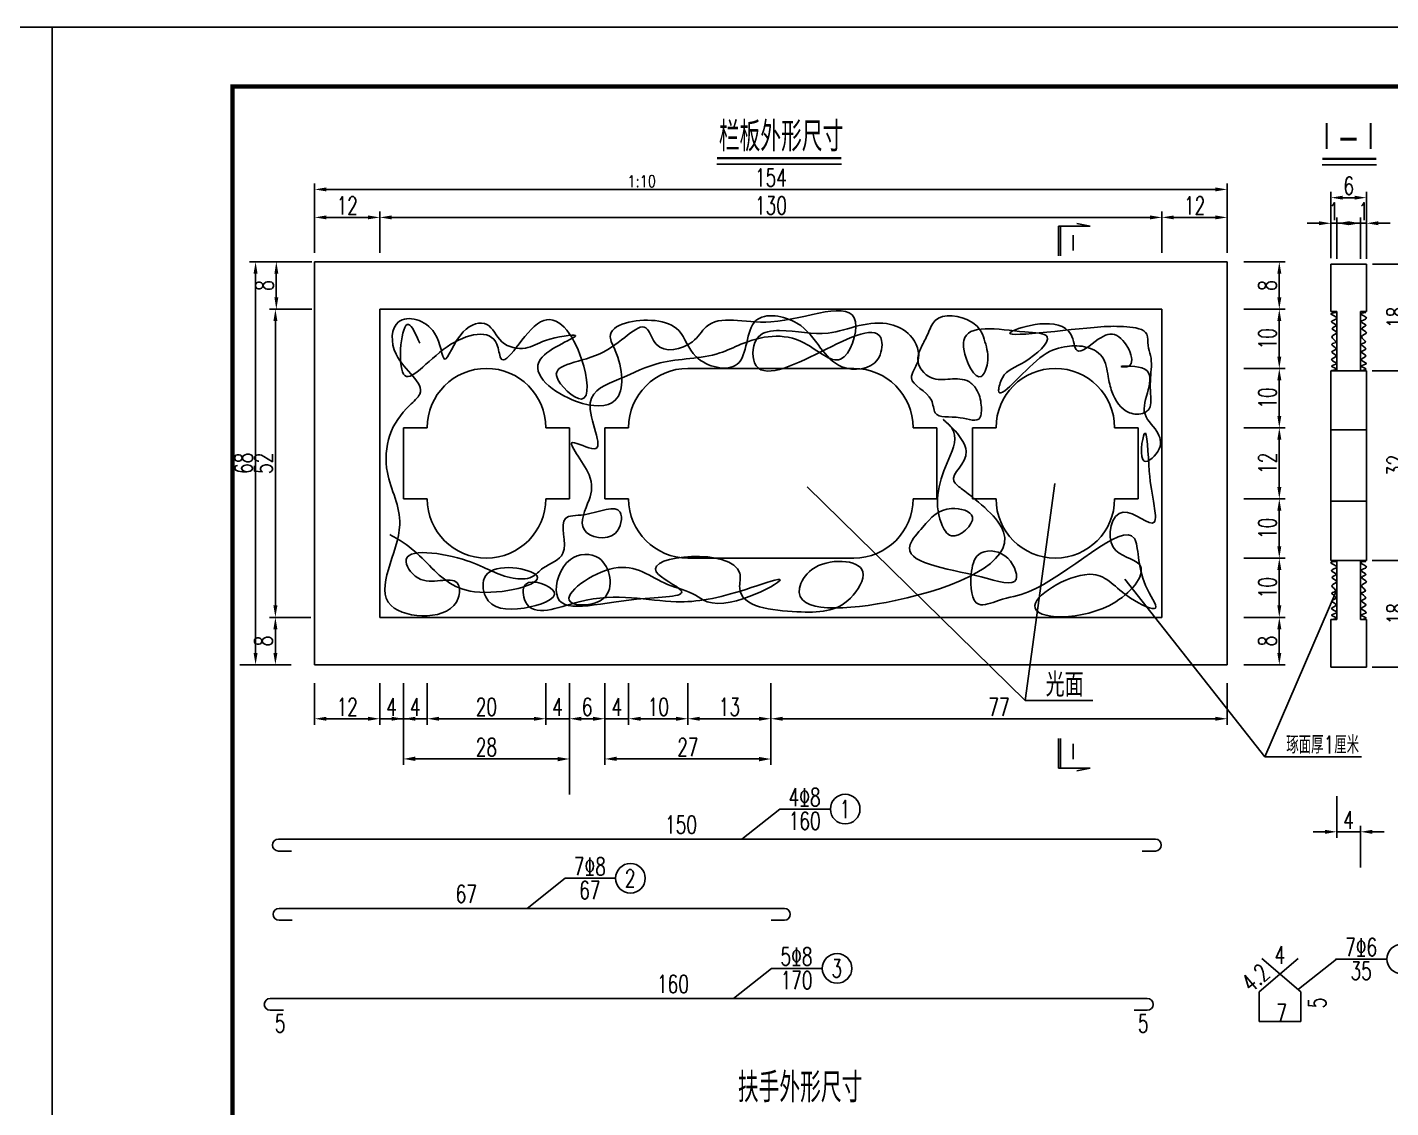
# Model space of a CAD drawing. Header units: millimetres. Extents: x -51 to 12129, y -1309 to -715.
# Drawn here: x 9185.1 to 9415.2, y -897 to -714.7 of the extents above; entities that cross this region are included whole.
import ezdxf
from ezdxf.enums import TextEntityAlignment as Align

# ---------------------------------------------------------------- set-up
doc = ezdxf.new("R2010")
doc.units = ezdxf.units.MM
doc.header["$LTSCALE"] = 0.25
for name, color, linetype in [('10', 1, 'Continuous'), ('DIMENSION', 2, 'Continuous'), ('图框', 7, 'Continuous'), ('尺寸标注', 2, 'Continuous'), ('文字', 7, 'Continuous'), ('标注', 4, 'Continuous'), ('钢筋', 6, 'Continuous')]:
    doc.layers.add(name, color=color, linetype=linetype)
doc.layers.add('TEXT', color=7, linetype='Continuous', lineweight=18)
doc.styles.get("Standard").update_dxf_attribs({"font": 'simplex1.shx', "width": 0.7, "bigfont": 'hztxt.shx'})
doc.styles.add('TEXT', font='simplex1.shx', dxfattribs={"width": 0.7, "bigfont": 'hztxt.shx'})
doc.dimstyles.new('比例：1：10', dxfattribs={"dimscale": 0, "dimtxt": 3, "dimasz": 2, "dimexe": 1, "dimexo": 1, "dimgap": 0.5, "dimtad": 1, "dimdec": 1, "dimzin": 9, "dimdsep": 46, "dimtxsty": 'Standard', "dimcen": 0.5, "dimclrd": 256, "dimclre": 256, "dimclrt": 256, "dimadec": 1, "dimazin": 2, "dimtfac": 1, "dimtdec": 1, "dimtix": 1, "dimtmove": 2, "dimatfit": 3, "dimfxl": 0, "dimtolj": 1, "dimtzin": 0, "dimlwd": -1, "dimlwe": -1, "dimarcsym": 0})

# ---------------------------------------------------------------- blocks, each defined once
blk = doc.blocks.new('DIM')
blk.add_lwpolyline([(-1, -0.1, 0.2, 0, 0), (0, 0, 0, 0, 0)], format="xyseb")
blk = doc.blocks.new('*D696')
at = {"layer": 'Defpoints', "color": 0}
for p in [(9244.61, -746.74), (9233.61, -754.23), (9244.61, -762.23)]:
    blk.add_point(p, dxfattribs=at)
at = {"layer": '标注'}
for p, q in [((9233.61, -752.74), (9233.61, -745.74)), ((9235.61, -746.74), (9242.61, -746.74)), ((9244.61, -752.74), (9244.61, -745.74))]:
    blk.add_line(p, q, dxfattribs=at)
for points in [[(9235.61, -746.41), (9235.61, -747.07), (9233.61, -746.74)], [(9242.61, -746.41), (9242.61, -747.07), (9244.61, -746.74)]]:
    blk.add_solid(points, dxfattribs=at)
at = {"layer": '标注', "insert": (9239.11, -744.74), "char_height": 3, "attachment_point": 5}
blk.add_mtext('\\A1;12', dxfattribs=at)
blk = doc.blocks.new('*D697')
at = {"layer": 'Defpoints', "color": 0}
for p in [(9376.61, -746.74), (9244.61, -762.23), (9376.61, -762.23)]:
    blk.add_point(p, dxfattribs=at)
at = {"layer": '标注'}
for p, q in [((9244.61, -752.74), (9244.61, -745.74)), ((9246.61, -746.74), (9374.61, -746.74)), ((9376.61, -752.74), (9376.61, -745.74))]:
    blk.add_line(p, q, dxfattribs=at)
for points in [[(9246.61, -746.41), (9246.61, -747.07), (9244.61, -746.74)], [(9374.61, -746.41), (9374.61, -747.07), (9376.61, -746.74)]]:
    blk.add_solid(points, dxfattribs=at)
at = {"layer": '标注', "insert": (9310.61, -744.74), "char_height": 3, "attachment_point": 5}
blk.add_mtext('\\A1;130', dxfattribs=at)
blk = doc.blocks.new('*D698')
at = {"layer": 'Defpoints', "color": 0}
for p in [(9387.61, -746.74), (9376.61, -762.23), (9387.61, -864.92)]:
    blk.add_point(p, dxfattribs=at)
at = {"layer": '标注'}
for p, q in [((9376.61, -752.74), (9376.61, -745.74)), ((9378.61, -746.74), (9385.61, -746.74)), ((9387.61, -752.74), (9387.61, -745.74))]:
    blk.add_line(p, q, dxfattribs=at)
for points in [[(9378.61, -746.41), (9378.61, -747.07), (9376.61, -746.74)], [(9385.61, -746.41), (9385.61, -747.07), (9387.61, -746.74)]]:
    blk.add_solid(points, dxfattribs=at)
at = {"layer": '标注', "insert": (9382.11, -744.74), "char_height": 3, "attachment_point": 5}
blk.add_mtext('\\A1;12', dxfattribs=at)
blk = doc.blocks.new('*D699')
at = {"layer": 'Defpoints', "color": 0}
for p in [(9387.61, -742.02), (9233.61, -754.23), (9387.61, -856.92)]:
    blk.add_point(p, dxfattribs=at)
at = {"layer": '标注'}
for p, q in [((9233.61, -748.02), (9233.61, -741.02)), ((9235.61, -742.02), (9385.61, -742.02)), ((9387.61, -748.02), (9387.61, -741.02))]:
    blk.add_line(p, q, dxfattribs=at)
for points in [[(9235.61, -741.68), (9235.61, -742.35), (9233.61, -742.02)], [(9385.61, -741.68), (9385.61, -742.35), (9387.61, -742.02)]]:
    blk.add_solid(points, dxfattribs=at)
at = {"layer": '标注', "insert": (9310.61, -740.02), "char_height": 3, "attachment_point": 5}
blk.add_mtext('\\A1;154', dxfattribs=at)
blk = doc.blocks.new('*D700')
at = {"layer": 'Defpoints', "color": 0}
for p in [(9227.15, -754.23), (9251.06, -754.23), (9251.06, -762.23)]:
    blk.add_point(p, dxfattribs=at)
at = {"layer": '标注'}
for p, q in [((9233.15, -754.23), (9226.15, -754.23)), ((9227.15, -760.23), (9227.15, -756.23)), ((9233.15, -762.23), (9226.15, -762.23))]:
    blk.add_line(p, q, dxfattribs=at)
for points in [[(9226.82, -756.23), (9227.49, -756.23), (9227.15, -754.23)], [(9226.82, -760.23), (9227.49, -760.23), (9227.15, -762.23)]]:
    blk.add_solid(points, dxfattribs=at)
at = {"layer": '标注', "insert": (9225.15, -758.23), "char_height": 3, "attachment_point": 5, "rotation": 90}
blk.add_mtext('\\A1;8', dxfattribs=at)
blk = doc.blocks.new('*D701')
at = {"layer": 'Defpoints', "color": 0}
for p in [(9248.86, -762.23), (9226.99, -814.23), (9248.86, -814.23)]:
    blk.add_point(p, dxfattribs=at)
at = {"layer": '标注'}
for p, q in [((9232.99, -762.23), (9225.99, -762.23)), ((9226.99, -764.23), (9226.99, -812.23)), ((9232.99, -814.23), (9225.99, -814.23))]:
    blk.add_line(p, q, dxfattribs=at)
for points in [[(9226.66, -764.23), (9227.33, -764.23), (9226.99, -762.23)], [(9226.66, -812.23), (9227.33, -812.23), (9226.99, -814.23)]]:
    blk.add_solid(points, dxfattribs=at)
at = {"layer": '标注', "insert": (9224.99, -788.23), "char_height": 3, "attachment_point": 5, "rotation": 90}
blk.add_mtext('\\A1;52', dxfattribs=at)
blk = doc.blocks.new('*D702')
at = {"layer": 'Defpoints', "color": 0}
for p in [(9248.86, -814.23), (8584.69, -822.23), (9226.99, -822.23)]:
    blk.add_point(p, dxfattribs=at)
at = {"layer": '标注'}
for p, q in [((9232.99, -814.23), (9225.99, -814.23)), ((9226.99, -816.23), (9226.99, -820.23)), ((9220.99, -822.23), (9227.99, -822.23))]:
    blk.add_line(p, q, dxfattribs=at)
for points in [[(9226.66, -816.23), (9227.33, -816.23), (9226.99, -814.23)], [(9226.66, -820.23), (9227.33, -820.23), (9226.99, -822.23)]]:
    blk.add_solid(points, dxfattribs=at)
at = {"layer": '标注', "insert": (9224.99, -818.23), "char_height": 3, "attachment_point": 5, "rotation": 90}
blk.add_mtext('\\A1;8', dxfattribs=at)
blk = doc.blocks.new('*D703')
at = {"layer": 'Defpoints', "color": 0}
for p in [(9223.65, -754.23), (9238.8, -754.23), (9238.8, -822.23)]:
    blk.add_point(p, dxfattribs=at)
at = {"layer": '标注'}
for p, q in [((9229.65, -754.23), (9222.65, -754.23)), ((9223.65, -820.23), (9223.65, -756.23)), ((9229.65, -822.23), (9222.65, -822.23))]:
    blk.add_line(p, q, dxfattribs=at)
for points in [[(9223.31, -756.23), (9223.98, -756.23), (9223.65, -754.23)], [(9223.31, -820.23), (9223.98, -820.23), (9223.65, -822.23)]]:
    blk.add_solid(points, dxfattribs=at)
at = {"layer": '标注', "insert": (9221.65, -788.23), "char_height": 3, "attachment_point": 5, "rotation": 90}
blk.add_mtext('\\A1;68', dxfattribs=at)
blk = doc.blocks.new('*D704')
at = {"layer": 'Defpoints', "color": 0}
for p in [(9244.61, -814.23), (9233.61, -822.23), (9244.61, -831.34)]:
    blk.add_point(p, dxfattribs=at)
at = {"layer": '标注'}
for p, q in [((9233.61, -825.34), (9233.61, -832.34)), ((9244.61, -825.34), (9244.61, -832.34)), ((9235.61, -831.34), (9242.61, -831.34))]:
    blk.add_line(p, q, dxfattribs=at)
for points in [[(9235.61, -831.01), (9235.61, -831.68), (9233.61, -831.34)], [(9242.61, -831.01), (9242.61, -831.68), (9244.61, -831.34)]]:
    blk.add_solid(points, dxfattribs=at)
at = {"layer": '标注', "insert": (9239.11, -829.34), "char_height": 3, "attachment_point": 5}
blk.add_mtext('\\A1;12', dxfattribs=at)
blk = doc.blocks.new('*D705')
at = {"layer": 'Defpoints', "color": 0}
for p in [(9248.61, -794.23), (9244.61, -814.23), (9248.61, -831.34)]:
    blk.add_point(p, dxfattribs=at)
at = {"layer": '标注'}
for p, q in [((9244.61, -825.34), (9244.61, -832.34)), ((9248.61, -825.34), (9248.61, -832.34)), ((9242.61, -831.34), (9240.61, -831.34)), ((9244.61, -831.34), (9248.61, -831.34)), ((9250.61, -831.34), (9252.61, -831.34))]:
    blk.add_line(p, q, dxfattribs=at)
for points in [[(9242.61, -831.01), (9242.61, -831.68), (9244.61, -831.34)], [(9250.61, -831.01), (9250.61, -831.68), (9248.61, -831.34)]]:
    blk.add_solid(points, dxfattribs=at)
at = {"layer": '标注', "insert": (9246.61, -829.34), "char_height": 3, "attachment_point": 5}
blk.add_mtext('\\A1;4', dxfattribs=at)
blk = doc.blocks.new('*D706')
at = {"layer": 'Defpoints', "color": 0}
for p in [(9248.61, -794.23), (9252.61, -794.23), (9252.61, -831.34)]:
    blk.add_point(p, dxfattribs=at)
at = {"layer": '标注'}
for p, q in [((9248.61, -825.34), (9248.61, -832.34)), ((9252.61, -825.34), (9252.61, -832.34)), ((9246.61, -831.34), (9244.61, -831.34)), ((9248.61, -831.34), (9252.61, -831.34)), ((9254.61, -831.34), (9256.61, -831.34))]:
    blk.add_line(p, q, dxfattribs=at)
for points in [[(9246.61, -831.01), (9246.61, -831.68), (9248.61, -831.34)], [(9254.61, -831.01), (9254.61, -831.68), (9252.61, -831.34)]]:
    blk.add_solid(points, dxfattribs=at)
at = {"layer": '标注', "insert": (9250.61, -829.34), "char_height": 3, "attachment_point": 5}
blk.add_mtext('\\A1;4', dxfattribs=at)
blk = doc.blocks.new('*D707')
at = {"layer": 'Defpoints', "color": 0}
for p in [(9252.61, -794.23), (9272.61, -794.23), (9272.61, -831.34)]:
    blk.add_point(p, dxfattribs=at)
at = {"layer": '标注'}
for p, q in [((9252.61, -825.34), (9252.61, -832.34)), ((9272.61, -825.34), (9272.61, -832.34)), ((9254.61, -831.34), (9270.61, -831.34))]:
    blk.add_line(p, q, dxfattribs=at)
for points in [[(9254.61, -831.01), (9254.61, -831.68), (9252.61, -831.34)], [(9270.61, -831.01), (9270.61, -831.68), (9272.61, -831.34)]]:
    blk.add_solid(points, dxfattribs=at)
at = {"layer": '标注', "insert": (9262.61, -829.34), "char_height": 3, "attachment_point": 5}
blk.add_mtext('\\A1;20', dxfattribs=at)
blk = doc.blocks.new('*D708')
at = {"layer": 'Defpoints', "color": 0}
for p in [(9272.61, -794.23), (9276.61, -794.23), (9276.61, -831.34)]:
    blk.add_point(p, dxfattribs=at)
at = {"layer": '标注'}
for p, q in [((9272.61, -825.34), (9272.61, -832.34)), ((9276.61, -825.34), (9276.61, -832.34)), ((9270.61, -831.34), (9268.61, -831.34)), ((9272.61, -831.34), (9276.61, -831.34)), ((9278.61, -831.34), (9280.61, -831.34))]:
    blk.add_line(p, q, dxfattribs=at)
for points in [[(9270.61, -831.01), (9270.61, -831.68), (9272.61, -831.34)], [(9278.61, -831.01), (9278.61, -831.68), (9276.61, -831.34)]]:
    blk.add_solid(points, dxfattribs=at)
at = {"layer": '标注', "insert": (9274.61, -829.34), "char_height": 3, "attachment_point": 5}
blk.add_mtext('\\A1;4', dxfattribs=at)
blk = doc.blocks.new('*D709')
at = {"layer": 'Defpoints', "color": 0}
for p in [(9276.61, -794.23), (9282.61, -794.23), (9282.61, -831.34)]:
    blk.add_point(p, dxfattribs=at)
at = {"layer": '标注'}
for p, q in [((9276.61, -825.34), (9276.61, -832.34)), ((9282.61, -825.34), (9282.61, -832.34)), ((9278.61, -831.34), (9280.61, -831.34))]:
    blk.add_line(p, q, dxfattribs=at)
for points in [[(9278.61, -831.01), (9278.61, -831.68), (9276.61, -831.34)], [(9280.61, -831.01), (9280.61, -831.68), (9282.61, -831.34)]]:
    blk.add_solid(points, dxfattribs=at)
at = {"layer": '标注', "insert": (9279.61, -829.34), "char_height": 3, "attachment_point": 5}
blk.add_mtext('\\A1;6', dxfattribs=at)
blk = doc.blocks.new('*D710')
at = {"layer": 'Defpoints', "color": 0}
for p in [(9282.61, -794.23), (9286.61, -794.23), (9286.61, -831.34)]:
    blk.add_point(p, dxfattribs=at)
at = {"layer": '标注'}
for p, q in [((9282.61, -825.34), (9282.61, -832.34)), ((9286.61, -825.34), (9286.61, -832.34)), ((9280.61, -831.34), (9278.61, -831.34)), ((9282.61, -831.34), (9286.61, -831.34)), ((9288.61, -831.34), (9290.61, -831.34))]:
    blk.add_line(p, q, dxfattribs=at)
for points in [[(9280.61, -831.01), (9280.61, -831.68), (9282.61, -831.34)], [(9288.61, -831.01), (9288.61, -831.68), (9286.61, -831.34)]]:
    blk.add_solid(points, dxfattribs=at)
at = {"layer": '标注', "insert": (9284.61, -829.34), "char_height": 3, "attachment_point": 5}
blk.add_mtext('\\A1;4', dxfattribs=at)
blk = doc.blocks.new('*D711')
at = {"layer": 'Defpoints', "color": 0}
for p in [(9286.61, -794.23), (9296.61, -794.23), (9296.61, -831.34)]:
    blk.add_point(p, dxfattribs=at)
at = {"layer": '标注'}
for p, q in [((9286.61, -825.34), (9286.61, -832.34)), ((9296.61, -825.34), (9296.61, -832.34)), ((9288.61, -831.34), (9294.61, -831.34))]:
    blk.add_line(p, q, dxfattribs=at)
for points in [[(9288.61, -831.01), (9288.61, -831.68), (9286.61, -831.34)], [(9294.61, -831.01), (9294.61, -831.68), (9296.61, -831.34)]]:
    blk.add_solid(points, dxfattribs=at)
at = {"layer": '标注', "insert": (9291.61, -829.34), "char_height": 3, "attachment_point": 5}
blk.add_mtext('\\A1;10', dxfattribs=at)
blk = doc.blocks.new('*D712')
at = {"layer": 'Defpoints', "color": 0}
for p in [(9296.61, -794.23), (9310.61, -804.23), (9310.61, -831.34)]:
    blk.add_point(p, dxfattribs=at)
at = {"layer": '标注'}
for p, q in [((9296.61, -825.34), (9296.61, -832.34)), ((9310.61, -825.34), (9310.61, -832.34)), ((9298.61, -831.34), (9308.61, -831.34))]:
    blk.add_line(p, q, dxfattribs=at)
for points in [[(9298.61, -831.01), (9298.61, -831.68), (9296.61, -831.34)], [(9308.61, -831.01), (9308.61, -831.68), (9310.61, -831.34)]]:
    blk.add_solid(points, dxfattribs=at)
at = {"layer": '标注', "insert": (9303.61, -829.34), "char_height": 3, "attachment_point": 5}
blk.add_mtext('\\A1;13', dxfattribs=at)
blk = doc.blocks.new('*D713')
at = {"layer": 'Defpoints', "color": 0}
for p in [(9248.61, -794.23), (9276.61, -838.13), (9276.61, -896.92)]:
    blk.add_point(p, dxfattribs=at)
at = {"layer": '标注'}
for p, q in [((9248.61, -832.13), (9248.61, -839.13)), ((9276.61, -844.13), (9276.61, -837.13)), ((9250.61, -838.13), (9274.61, -838.13))]:
    blk.add_line(p, q, dxfattribs=at)
for points in [[(9250.61, -837.79), (9250.61, -838.46), (9248.61, -838.13)], [(9274.61, -837.79), (9274.61, -838.46), (9276.61, -838.13)]]:
    blk.add_solid(points, dxfattribs=at)
at = {"layer": '标注', "insert": (9262.61, -836.13), "char_height": 3, "attachment_point": 5}
blk.add_mtext('\\A1;28', dxfattribs=at)
blk = doc.blocks.new('*D714')
at = {"layer": 'Defpoints', "color": 0}
for p in [(9282.61, -794.23), (9310.61, -804.23), (9310.61, -838.13)]:
    blk.add_point(p, dxfattribs=at)
at = {"layer": '标注'}
for p, q in [((9282.61, -832.13), (9282.61, -839.13)), ((9310.61, -832.13), (9310.61, -839.13)), ((9284.61, -838.13), (9308.61, -838.13))]:
    blk.add_line(p, q, dxfattribs=at)
for points in [[(9284.61, -837.79), (9284.61, -838.46), (9282.61, -838.13)], [(9308.61, -837.79), (9308.61, -838.46), (9310.61, -838.13)]]:
    blk.add_solid(points, dxfattribs=at)
at = {"layer": '标注', "insert": (9296.61, -836.13), "char_height": 3, "attachment_point": 5}
blk.add_mtext('\\A1;27', dxfattribs=at)
blk = doc.blocks.new('*D715')
at = {"layer": 'Defpoints', "color": 0}
for p in [(9310.61, -822.23), (9387.61, -822.23), (9387.61, -831.34)]:
    blk.add_point(p, dxfattribs=at)
at = {"layer": '标注'}
for p, q in [((9310.61, -825.34), (9310.61, -832.34)), ((9387.61, -825.34), (9387.61, -832.34)), ((9312.61, -831.34), (9385.61, -831.34))]:
    blk.add_line(p, q, dxfattribs=at)
for points in [[(9312.61, -831.01), (9312.61, -831.68), (9310.61, -831.34)], [(9385.61, -831.01), (9385.61, -831.68), (9387.61, -831.34)]]:
    blk.add_solid(points, dxfattribs=at)
at = {"layer": '标注', "insert": (9349.11, -829.34), "char_height": 3, "attachment_point": 5}
blk.add_mtext('\\A1;77', dxfattribs=at)
blk = doc.blocks.new('*D716')
at = {"layer": 'Defpoints', "color": 0}
for p in [(9371.16, -754.23), (9371.16, -762.23), (9396.41, -762.23)]:
    blk.add_point(p, dxfattribs=at)
at = {"layer": '标注'}
for p, q in [((9390.41, -754.23), (9397.41, -754.23)), ((9396.41, -756.23), (9396.41, -760.23)), ((9390.41, -762.23), (9397.41, -762.23))]:
    blk.add_line(p, q, dxfattribs=at)
for points in [[(9396.08, -756.23), (9396.75, -756.23), (9396.41, -754.23)], [(9396.08, -760.23), (9396.75, -760.23), (9396.41, -762.23)]]:
    blk.add_solid(points, dxfattribs=at)
at = {"layer": '标注', "insert": (9394.41, -758.23), "char_height": 3, "attachment_point": 5, "rotation": 90}
blk.add_mtext('\\A1;8', dxfattribs=at)
blk = doc.blocks.new('*D717')
at = {"layer": 'Defpoints', "color": 0}
for p in [(9371.16, -762.23), (9358.61, -772.23), (9396.41, -772.23)]:
    blk.add_point(p, dxfattribs=at)
at = {"layer": '标注'}
for p, q in [((9390.41, -762.23), (9397.41, -762.23)), ((9396.41, -764.23), (9396.41, -770.23)), ((9390.41, -772.23), (9397.41, -772.23))]:
    blk.add_line(p, q, dxfattribs=at)
for points in [[(9396.08, -764.23), (9396.75, -764.23), (9396.41, -762.23)], [(9396.08, -770.23), (9396.75, -770.23), (9396.41, -772.23)]]:
    blk.add_solid(points, dxfattribs=at)
at = {"layer": '标注', "insert": (9394.41, -767.23), "char_height": 3, "attachment_point": 5, "rotation": 90}
blk.add_mtext('\\A1;10', dxfattribs=at)
blk = doc.blocks.new('*D718')
at = {"layer": 'Defpoints', "color": 0}
for p in [(9358.61, -772.23), (9358.61, -782.23), (9396.41, -782.23)]:
    blk.add_point(p, dxfattribs=at)
at = {"layer": '标注'}
for p, q in [((9390.41, -772.23), (9397.41, -772.23)), ((9396.41, -774.23), (9396.41, -780.23)), ((9390.41, -782.23), (9397.41, -782.23))]:
    blk.add_line(p, q, dxfattribs=at)
for points in [[(9396.08, -774.23), (9396.75, -774.23), (9396.41, -772.23)], [(9396.08, -780.23), (9396.75, -780.23), (9396.41, -782.23)]]:
    blk.add_solid(points, dxfattribs=at)
at = {"layer": '标注', "insert": (9394.41, -777.23), "char_height": 3, "attachment_point": 5, "rotation": 90}
blk.add_mtext('\\A1;10', dxfattribs=at)
blk = doc.blocks.new('*D719')
at = {"layer": 'Defpoints', "color": 0}
for p in [(9358.61, -782.23), (9358.61, -794.23), (9396.41, -794.23)]:
    blk.add_point(p, dxfattribs=at)
at = {"layer": '标注'}
for p, q in [((9390.41, -782.23), (9397.41, -782.23)), ((9396.41, -784.23), (9396.41, -792.23)), ((9390.41, -794.23), (9397.41, -794.23))]:
    blk.add_line(p, q, dxfattribs=at)
for points in [[(9396.08, -784.23), (9396.75, -784.23), (9396.41, -782.23)], [(9396.08, -792.23), (9396.75, -792.23), (9396.41, -794.23)]]:
    blk.add_solid(points, dxfattribs=at)
at = {"layer": '标注', "insert": (9394.41, -788.23), "char_height": 3, "attachment_point": 5, "rotation": 90}
blk.add_mtext('\\A1;12', dxfattribs=at)
blk = doc.blocks.new('*D720')
at = {"layer": 'Defpoints', "color": 0}
for p in [(9358.61, -794.23), (9358.61, -804.23), (9396.41, -804.23)]:
    blk.add_point(p, dxfattribs=at)
at = {"layer": '标注'}
for p, q in [((9390.41, -794.23), (9397.41, -794.23)), ((9396.41, -796.23), (9396.41, -802.23)), ((9390.41, -804.23), (9397.41, -804.23))]:
    blk.add_line(p, q, dxfattribs=at)
for points in [[(9396.08, -796.23), (9396.75, -796.23), (9396.41, -794.23)], [(9396.08, -802.23), (9396.75, -802.23), (9396.41, -804.23)]]:
    blk.add_solid(points, dxfattribs=at)
at = {"layer": '标注', "insert": (9394.41, -799.23), "char_height": 3, "attachment_point": 5, "rotation": 90}
blk.add_mtext('\\A1;10', dxfattribs=at)
blk = doc.blocks.new('*D721')
at = {"layer": 'Defpoints', "color": 0}
for p in [(9358.61, -804.23), (9369.98, -814.23), (9396.41, -814.23)]:
    blk.add_point(p, dxfattribs=at)
at = {"layer": '标注'}
for p, q in [((9390.41, -804.23), (9397.41, -804.23)), ((9396.41, -806.23), (9396.41, -812.23)), ((9390.41, -814.23), (9397.41, -814.23))]:
    blk.add_line(p, q, dxfattribs=at)
for points in [[(9396.08, -806.23), (9396.75, -806.23), (9396.41, -804.23)], [(9396.08, -812.23), (9396.75, -812.23), (9396.41, -814.23)]]:
    blk.add_solid(points, dxfattribs=at)
at = {"layer": '标注', "insert": (9394.41, -809.23), "char_height": 3, "attachment_point": 5, "rotation": 90}
blk.add_mtext('\\A1;10', dxfattribs=at)
blk = doc.blocks.new('*D722')
at = {"layer": 'Defpoints', "color": 0}
for p in [(9369.98, -814.23), (9369.17, -822.23), (9396.41, -822.23)]:
    blk.add_point(p, dxfattribs=at)
at = {"layer": '标注'}
for p, q in [((9390.41, -814.23), (9397.41, -814.23)), ((9396.41, -816.23), (9396.41, -820.23)), ((9390.41, -822.23), (9397.41, -822.23))]:
    blk.add_line(p, q, dxfattribs=at)
for points in [[(9396.08, -816.23), (9396.75, -816.23), (9396.41, -814.23)], [(9396.08, -820.23), (9396.75, -820.23), (9396.41, -822.23)]]:
    blk.add_solid(points, dxfattribs=at)
at = {"layer": '标注', "insert": (9394.41, -818.23), "char_height": 3, "attachment_point": 5, "rotation": 90}
blk.add_mtext('\\A1;8', dxfattribs=at)
blk = doc.blocks.new('*D723')
at = {"layer": 'Defpoints', "color": 0}
for p in [(9406.12, -747.73), (9405.12, -754.61), (9406.12, -762.61)]:
    blk.add_point(p, dxfattribs=at)
at = {"layer": '标注'}
for p, q in [((9403.12, -747.73), (9401.12, -747.73)), ((9405.12, -753.61), (9405.12, -746.73)), ((9405.12, -747.73), (9406.12, -747.73)), ((9406.12, -753.73), (9406.12, -746.73)), ((9408.12, -747.73), (9410.12, -747.73))]:
    blk.add_line(p, q, dxfattribs=at)
for points in [[(9403.12, -747.39), (9403.12, -748.06), (9405.12, -747.73)], [(9408.12, -747.39), (9408.12, -748.06), (9406.12, -747.73)]]:
    blk.add_solid(points, dxfattribs=at)
at = {"layer": '标注', "insert": (9405.62, -745.73), "char_height": 3, "attachment_point": 5}
blk.add_mtext('\\A1;1', dxfattribs=at)
blk = doc.blocks.new('*D724')
at = {"layer": 'Defpoints', "color": 0}
for p in [(9406.12, -762.61), (9410.12, -850.42), (9410.12, -865.31)]:
    blk.add_point(p, dxfattribs=at)
at = {"layer": '标注'}
for p, q in [((9406.12, -844.42), (9406.12, -851.42)), ((9404.12, -850.42), (9402.12, -850.42)), ((9406.12, -850.42), (9410.12, -850.42)), ((9410.12, -856.42), (9410.12, -849.42)), ((9412.12, -850.42), (9414.12, -850.42))]:
    blk.add_line(p, q, dxfattribs=at)
for points in [[(9404.12, -850.09), (9404.12, -850.76), (9406.12, -850.42)], [(9412.12, -850.09), (9412.12, -850.76), (9410.12, -850.42)]]:
    blk.add_solid(points, dxfattribs=at)
at = {"layer": '标注', "insert": (9408.12, -848.42), "char_height": 3, "attachment_point": 5}
blk.add_mtext('\\A1;4', dxfattribs=at)
blk = doc.blocks.new('*D725')
at = {"layer": 'Defpoints', "color": 0}
for p in [(9411.12, -747.73), (9410.12, -762.61), (9411.12, -865.31)]:
    blk.add_point(p, dxfattribs=at)
at = {"layer": '标注'}
for p, q in [((9408.12, -747.73), (9406.12, -747.73)), ((9410.12, -753.73), (9410.12, -746.73)), ((9410.12, -747.73), (9411.12, -747.73)), ((9411.12, -753.73), (9411.12, -746.73)), ((9413.12, -747.73), (9415.12, -747.73))]:
    blk.add_line(p, q, dxfattribs=at)
for points in [[(9408.12, -747.39), (9408.12, -748.06), (9410.12, -747.73)], [(9413.12, -747.39), (9413.12, -748.06), (9411.12, -747.73)]]:
    blk.add_solid(points, dxfattribs=at)
at = {"layer": '标注', "insert": (9410.62, -745.73), "char_height": 3, "attachment_point": 5}
blk.add_mtext('\\A1;1', dxfattribs=at)
blk = doc.blocks.new('*D726')
at = {"layer": 'Defpoints', "color": 0}
for p in [(9411.12, -743.41), (9405.12, -754.61), (9411.12, -754.61)]:
    blk.add_point(p, dxfattribs=at)
at = {"layer": '标注'}
for p, q in [((9405.12, -749.41), (9405.12, -742.41)), ((9411.12, -749.41), (9411.12, -742.41)), ((9407.12, -743.41), (9409.12, -743.41))]:
    blk.add_line(p, q, dxfattribs=at)
for points in [[(9407.12, -743.08), (9407.12, -743.74), (9405.12, -743.41)], [(9409.12, -743.08), (9409.12, -743.74), (9411.12, -743.41)]]:
    blk.add_solid(points, dxfattribs=at)
at = {"layer": '标注', "insert": (9408.12, -741.41), "char_height": 3, "attachment_point": 5}
blk.add_mtext('\\A1;6', dxfattribs=at)
blk = doc.blocks.new('*D727')
at = {"layer": 'Defpoints', "color": 0}
for p in [(9411.12, -754.61), (9408.12, -772.61), (9418.07, -772.61)]:
    blk.add_point(p, dxfattribs=at)
at = {"layer": '标注'}
for p, q in [((9412.12, -754.61), (9419.07, -754.61)), ((9418.07, -756.61), (9418.07, -770.61)), ((9412.07, -772.61), (9419.07, -772.61))]:
    blk.add_line(p, q, dxfattribs=at)
for points in [[(9417.73, -756.61), (9418.4, -756.61), (9418.07, -754.61)], [(9417.73, -770.61), (9418.4, -770.61), (9418.07, -772.61)]]:
    blk.add_solid(points, dxfattribs=at)
at = {"layer": '标注', "insert": (9416.07, -763.61), "char_height": 3, "attachment_point": 5, "rotation": 90}
blk.add_mtext('\\A1;18', dxfattribs=at)
blk = doc.blocks.new('*D728')
at = {"layer": 'Defpoints', "color": 0}
for p in [(9408.12, -772.61), (9408.12, -804.61), (9418.07, -804.61)]:
    blk.add_point(p, dxfattribs=at)
at = {"layer": '标注'}
for p, q in [((9412.07, -772.61), (9419.07, -772.61)), ((9418.07, -774.61), (9418.07, -802.61)), ((9412.07, -804.61), (9419.07, -804.61))]:
    blk.add_line(p, q, dxfattribs=at)
for points in [[(9417.73, -774.61), (9418.4, -774.61), (9418.07, -772.61)], [(9417.73, -802.61), (9418.4, -802.61), (9418.07, -804.61)]]:
    blk.add_solid(points, dxfattribs=at)
at = {"layer": '标注', "insert": (9416.07, -788.61), "char_height": 3, "attachment_point": 5, "rotation": 90}
blk.add_mtext('\\A1;32', dxfattribs=at)
blk = doc.blocks.new('*D729')
at = {"layer": 'Defpoints', "color": 0}
for p in [(9408.12, -804.61), (9409.79, -822.61), (9418.07, -822.61)]:
    blk.add_point(p, dxfattribs=at)
at = {"layer": '标注'}
for p, q in [((9412.07, -804.61), (9419.07, -804.61)), ((9418.07, -806.61), (9418.07, -820.61)), ((9412.07, -822.61), (9419.07, -822.61))]:
    blk.add_line(p, q, dxfattribs=at)
for points in [[(9417.73, -806.61), (9418.4, -806.61), (9418.07, -804.61)], [(9417.73, -820.61), (9418.4, -820.61), (9418.07, -822.61)]]:
    blk.add_solid(points, dxfattribs=at)
at = {"layer": '标注', "insert": (9416.07, -813.61), "char_height": 3, "attachment_point": 5, "rotation": 90}
blk.add_mtext('\\A1;18', dxfattribs=at)
blk = doc.blocks.new('*D741')
at = {"layer": 'Defpoints', "color": 0}
for p in [(8779.68, -754.23), (9425.4, -754.23), (9443.85, -822.23)]:
    blk.add_point(p, dxfattribs=at)
at = {"layer": '标注'}
for p, q in [((9419.4, -754.23), (9426.4, -754.23)), ((9425.4, -820.23), (9425.4, -756.23)), ((9431.4, -822.23), (9424.4, -822.23))]:
    blk.add_line(p, q, dxfattribs=at)
for points in [[(9425.06, -756.23), (9425.73, -756.23), (9425.4, -754.23)], [(9425.06, -820.23), (9425.73, -820.23), (9425.4, -822.23)]]:
    blk.add_solid(points, dxfattribs=at)
at = {"layer": '标注', "insert": (9423.4, -788.23), "char_height": 3, "attachment_point": 5, "rotation": 90}
blk.add_mtext('\\A1;68', dxfattribs=at)
blk = doc.blocks.new('*D743')
at = {"layer": 'Defpoints', "color": 0}
for p in [(9441.9, -848.38), (8777.73, -851.38), (9429.42, -851.38)]:
    blk.add_point(p, dxfattribs=at)
at = {"layer": '标注'}
for p, q in [((9429.42, -846.38), (9429.42, -844.38)), ((9435.42, -848.38), (9428.42, -848.38)), ((9429.42, -848.38), (9429.42, -851.38)), ((9423.42, -851.38), (9430.42, -851.38)), ((9429.42, -853.38), (9429.42, -855.38))]:
    blk.add_line(p, q, dxfattribs=at)
for points in [[(9429.09, -846.38), (9429.76, -846.38), (9429.42, -848.38)], [(9429.09, -853.38), (9429.76, -853.38), (9429.42, -851.38)]]:
    blk.add_solid(points, dxfattribs=at)
at = {"layer": '标注', "insert": (9427.42, -849.88), "char_height": 3, "attachment_point": 5, "rotation": 90}
blk.add_mtext('\\A1;3', dxfattribs=at)
blk = doc.blocks.new('123')
at = {"layer": '图框', "color": 2}
blk.add_lwpolyline([(369.33, -1011.65), (369.33, -714.65), (-50.67, -714.65), (-50.67, -1011.65)], close=True, dxfattribs=at)

msp = doc.modelspace()

# ---------------------------------------------------------------- linework, layer by layer
for p, q in [((9233.60891, -751.72868), (9233.60891, -742.92047)), ((9387.60891, -751.72868), (9387.60891, -742.92047)), ((9405.11745, -752.10502), (9405.11745, -744.77177)), ((9411.11745, -752.10502), (9411.11745, -744.77177)), ((9376.60891, -751.72868), (9376.60891, -748.10079)), ((9387.60891, -751.72868), (9387.60891, -748.10079)), ((9406.11745, -752.10502), (9406.11745, -749.16162)), ((9410.11745, -752.10502), (9410.11745, -749.16162)), ((9413.61745, -804.61087), (9416.9031, -804.61087)), ((9413.61745, -822.61087), (9416.9031, -822.61087)), ((9248.60891, -830.11638), (9248.60891, -839.1275)), ((9276.60891, -830.11638), (9276.60891, -839.1275)), ((9282.60891, -830.11638), (9282.60891, -839.1275)), ((9310.60891, -830.11638), (9310.60891, -839.1275)), ((9250.60891, -838.1275), (9274.60891, -838.1275)), ((9284.60891, -838.1275), (9308.60891, -838.1275))]:
    msp.add_line(p, q)
at = {"const_width": 0.7}
msp.add_lwpolyline([(9599.75412, -724.65471), (9219.75412, -724.65471), (9219.75412, -1001.65471), (9599.75412, -1001.65471)], close=True, dxfattribs=at)
at = {"end_tangent": (0.419372466, -0.907814262)}
msp.add_spline([(9251.34826, -767.93959), (9249.45726, -764.79078), (9248.61681, -773.18761), (9255.97072, -768.56936), (9264.37519, -768.14952), (9265.00552, -770.45864), (9271.7291, -764.37094), (9278.66279, -770.66856), (9278.66279, -777.38602), (9274.46055, -773.60745), (9282.4448, -769.40904), (9289.79871, -765.63046), (9291.26949, -768.14952), (9297.36273, -767.72967), (9299.67395, -765.21062), (9310.59976, -764.37094), (9324.88736, -764.37094), (9322.36602, -770.66856), (9316.27278, -767.93959), (9305.55708, -768.14952), (9301.98518, -769.61896), (9291.89982, -771.29832), (9284.96614, -774.02729), (9280.13357, -778.01578), (9280.7639, -785.78285), (9277.192, -784.73325), (9279.92345, -790.19119), (9279.92345, -794.3896), (9279.08301, -799.4277), (9284.3358, -800.05746), (9285.17624, -796.48881), (9279.08301, -796.90865), (9275.93133, -797.53841), (9275.51111, -803.41619), (9272.14932, -805.93524), (9270.25831, -807.40468), (9267.10664, -807.6146), (9259.33251, -804.67571), (9249.03703, -804.88563), (9251.55838, -807.82452), (9257.86173, -808.6642), (9257.86173, -810.97333), (9246.5157, -812.23286), (9247.98648, -798.58801), (9245.88536, -789.77134), (9246.30558, -783.47372), (9249.66737, -778.43562), (9251.34826, -776.54634), (9247.35615, -769.82888), (9247.77637, -764.37094), (9253.8696, -766.26023), (9255.5505, -770.66856), (9258.70217, -766.0503), (9262.6943, -764.79078), (9265.21564, -767.72967), (9269.20775, -768.77927), (9272.56954, -767.51975), (9277.61223, -766.68007), (9271.7291, -770.66856), (9277.82234, -777.80587), (9284.3358, -777.59594), (9284.3358, -769.19912), (9283.49536, -766.88999), (9291.05937, -764.16102), (9295.0515, -765.84039), (9297.99306, -770.24872), (9304.92674, -771.50824), (9308.07842, -764.16102), (9315.0121, -764.58086), (9319.00423, -768.77927), (9322.57613, -771.92809), (9328.66937, -770.66856), (9329.2997, -767.51975), (9307.86831, -771.29832), (9308.49865, -766.88999), (9312.07054, -765.84039), (9320.2649, -766.26023), (9325.51769, -765.0007), (9330.77048, -764.79078), (9334.13227, -766.68007), (9335.39294, -771.0884), (9334.34238, -773.81737), (9337.70417, -777.59594), (9338.33451, -779.69515), (9342.53674, -780.53484), (9345.89852, -780.53484), (9346.10864, -779.69515), (9346.10864, -778.43562), (9345.26819, -775.70666), (9344.00752, -774.44713), (9340.85585, -774.02729), (9337.70417, -773.81737), (9335.39294, -770.66856), (9336.02328, -768.56936), (9337.07383, -766.47015), (9338.33451, -764.16102), (9344.42774, -764.37094), (9346.10864, -766.0503), (9346.73897, -767.72967), (9347.15919, -771.29832), (9346.10864, -773.60745), (9343.16708, -768.9892), (9343.16708, -767.51975), (9353.46254, -766.0503), (9357.24456, -766.88999), (9353.46254, -771.0884), (9349.68053, -773.81737), (9349.0502, -775.91658), (9355.98388, -770.45864), (9360.18612, -768.56936), (9363.5479, -768.56936), (9366.48947, -770.24872), (9367.54003, -773.60745), (9368.17037, -776.1265), (9371.11193, -779.69515), (9373.63327, -779.69515), (9374.2636, -779.27531), (9374.68382, -776.54634), (9374.68382, -773.81737), (9374.68382, -770.0388), (9374.2636, -768.35943), (9374.05349, -766.47015), (9370.69171, -765.21062), (9366.27936, -765.21062), (9351.15132, -766.0503), (9361.23668, -766.47015), (9362.28724, -769.19912), (9365.85914, -767.30983), (9369.01081, -766.68007), (9370.69171, -771.92809), (9369.85125, -771.92809), (9373.21304, -772.13801), (9373.63327, -779.48523), (9375.73438, -782.84396), (9376.15461, -785.78285), (9373.63327, -787.88206), (9373.63327, -783.26381), (9374.47372, -789.56142), (9375.31416, -795.4392), (9375.31416, -798.16817), (9370.06137, -796.48881), (9368.38047, -802.36659), (9372.79282, -805.30548), (9368.8007, -811.6031), (9355.14344, -812.23286), (9365.01868, -806.98484), (9371.32204, -810.97333), (9375.52428, -812.6527), (9373.84338, -808.87413), (9371.95237, -800.89714), (9354.09288, -809.92373), (9349.0502, -811.39317), (9345.68841, -812.02294), (9344.42774, -806.98484), (9345.68841, -803.62611), (9350.10075, -803.83603), (9351.99176, -807.82452), (9346.10864, -807.40468), (9334.13227, -801.94675), (9336.23339, -799.00785), (9341.06595, -795.85904), (9344.63786, -797.32849), (9341.06595, -800.4773), (9339.38507, -798.3781), (9340.64573, -787.46222), (9341.06595, -782.2142), (9339.80529, -780.95468), (9343.5873, -786.20269), (9341.48618, -791.24079), (9342.74685, -792.50031), (9349.89065, -799.84754), (9331.61093, -811.39317), (9315.43233, -809.29397), (9317.53345, -806.14516), (9326.14802, -806.565), (9324.04691, -810.97333), (9315.0121, -813.28246), (9305.34697, -809.29397), (9305.34697, -806.77492), (9291.26949, -806.565), (9295.47172, -809.71381), (9287.9077, -811.18326), (9274.46055, -810.34357), (9276.77178, -804.46579), (9281.60435, -804.25587), (9282.4448, -810.97333), (9276.77178, -811.6031), (9284.12568, -805.93524), (9293.16049, -808.6642), (9297.99306, -810.55349), (9299.88407, -811.6031), (9312.07054, -807.82452), (9306.39753, -809.50389), (9294.63128, -811.6031), (9278.24256, -811.6031), (9269.20775, -811.6031), (9269.20775, -808.6642), (9274.04032, -809.92373), (9268.99765, -812.6527), (9262.48418, -810.76342), (9262.48418, -807.19476), (9271.09876, -807.19476), (9260.59318, -809.92373), (9252.60894, -805.09555), (9249.03703, -801.94675), (9246.30558, -800.26738)], degree=3, dxfattribs=at)
for points in [[(9405.98832, -762.79591), (9405.12693, -763.02041), (9406.10067, -763.76876), (9405.20184, -764.33002), (9406.02577, -764.96612), (9405.35164, -765.48996), (9406.10067, -766.16347), (9405.27674, -766.8744), (9405.95087, -767.80984), (9405.27674, -768.10918), (9405.98832, -768.96978), (9405.27674, -769.4562), (9406.02577, -770.12971), (9405.23929, -770.76581), (9406.10067, -771.40191), (9405.23929, -771.85091), (9406.02577, -772.29992), (9405.20184, -772.59926)], [(9410.98832, -762.79591), (9410.12693, -763.02041), (9411.10067, -763.76876), (9410.20184, -764.33002), (9411.02577, -764.96612), (9410.35164, -765.48996), (9411.10067, -766.16347), (9410.27674, -766.8744), (9410.95087, -767.80984), (9410.27674, -768.10918), (9410.98832, -768.96978), (9410.27674, -769.4562), (9411.02577, -770.12971), (9410.23929, -770.76581), (9411.10067, -771.40191), (9410.23929, -771.85091), (9411.02577, -772.29992), (9410.20184, -772.59926)], [(9405.98832, -804.79591), (9405.12693, -805.02041), (9406.10067, -805.76876), (9405.20184, -806.33002), (9406.02577, -806.96612), (9405.35164, -807.48996), (9406.10067, -808.16347), (9405.27674, -808.8744), (9405.95087, -809.80984), (9405.27674, -810.10918), (9405.98832, -810.96978), (9405.27674, -811.4562), (9406.02577, -812.12971), (9405.23929, -812.76581), (9406.10067, -813.40191), (9405.23929, -813.85091), (9406.02577, -814.29992), (9405.20184, -814.59926)], [(9410.98832, -804.79591), (9410.12693, -805.02041), (9411.10067, -805.76876), (9410.20184, -806.33002), (9411.02577, -806.96612), (9410.35164, -807.48996), (9411.10067, -808.16347), (9410.27674, -808.8744), (9410.95087, -809.80984), (9410.27674, -810.10918), (9410.98832, -810.96978), (9410.27674, -811.4562), (9411.02577, -812.12971), (9410.23929, -812.76581), (9411.10067, -813.40191), (9410.23929, -813.85091), (9411.02577, -814.29992), (9410.20184, -814.59926)]]:
    msp.add_spline(points, degree=3)
at = {"layer": '10', "linetype": 'Continuous'}
for p, q in [((9233.60891, -822.22868), (9233.60891, -754.22868)), ((9233.60891, -754.22868), (9387.60891, -754.22868)), ((9387.60891, -822.22868), (9387.60891, -754.22868)), ((9405.11745, -762.61087), (9405.11745, -754.61087)), ((9405.11745, -754.61087), (9411.11745, -754.61087)), ((9411.11745, -762.61087), (9411.11745, -754.61087)), ((9405.11745, -762.61087), (9406.11745, -762.61087)), ((9406.11745, -772.61087), (9406.11745, -762.61087)), ((9410.11745, -772.61087), (9410.11745, -762.61087)), ((9410.11745, -762.61087), (9411.11745, -762.61087)), ((9405.11745, -804.61087), (9405.11745, -772.61087)), ((9405.11745, -772.61087), (9411.11745, -772.61087)), ((9411.11745, -804.61087), (9411.11745, -772.61087)), ((9405.11745, -782.61087), (9411.11745, -782.61087)), ((9405.11745, -794.61087), (9411.11745, -794.61087)), ((9405.11745, -804.61087), (9411.11745, -804.61087)), ((9406.11745, -814.61087), (9406.11745, -804.61087)), ((9410.11745, -814.61087), (9410.11745, -804.61087)), ((9405.11745, -822.61087), (9405.11745, -814.61087)), ((9405.11745, -814.61087), (9406.11745, -814.61087)), ((9410.11745, -814.61087), (9411.11745, -814.61087)), ((9411.11745, -822.61087), (9411.11745, -814.61087)), ((9233.60891, -822.22868), (9387.60891, -822.22868)), ((9405.11745, -822.61087), (9411.11745, -822.61087))]:
    msp.add_line(p, q, dxfattribs=at)
at = {"layer": 'DIMENSION', "color": 6}
for p, q in [((9244.60891, -762.22868), (9376.60891, -762.22868)), ((9244.60891, -814.22868), (9244.60891, -762.22868)), ((9376.60891, -762.22868), (9376.60891, -814.22868)), ((9296.60891, -772.22868), (9324.60891, -772.22868)), ((9248.60891, -788.22868), (9248.60891, -782.22868)), ((9248.60891, -782.22868), (9252.60891, -782.22868)), ((9276.60891, -782.22868), (9272.60891, -782.22868)), ((9276.60891, -788.22868), (9276.60891, -782.22868)), ((9282.60891, -788.22868), (9282.60891, -782.22868)), ((9282.60891, -782.22868), (9286.60891, -782.22868)), ((9338.60891, -782.22868), (9334.60891, -782.22868)), ((9338.60891, -788.22868), (9338.60891, -782.22868)), ((9344.60891, -782.22868), (9344.60891, -788.22868)), ((9348.60891, -782.22868), (9344.60891, -782.22868)), ((9372.60891, -782.22868), (9368.60891, -782.22868)), ((9372.60891, -788.22868), (9372.60891, -782.22868)), ((9248.60891, -788.22868), (9248.60891, -794.22868)), ((9276.60891, -788.22868), (9276.60891, -794.22868)), ((9282.60891, -788.22868), (9282.60891, -794.22868)), ((9338.60891, -788.22868), (9338.60891, -794.22868)), ((9344.60891, -794.22868), (9344.60891, -788.22868)), ((9372.60891, -788.22868), (9372.60891, -794.22868)), ((9248.60891, -794.22868), (9252.60891, -794.22868)), ((9276.60891, -794.22868), (9272.60891, -794.22868)), ((9282.60891, -794.22868), (9286.60891, -794.22868)), ((9338.60891, -794.22868), (9334.60891, -794.22868)), ((9348.60891, -794.22868), (9344.60891, -794.22868)), ((9372.60891, -794.22868), (9368.60891, -794.22868)), ((9296.60891, -804.22868), (9324.60891, -804.22868)), ((9376.60891, -814.22868), (9244.60891, -814.22868))]:
    msp.add_line(p, q, dxfattribs=at)
for centre, start, end in [((9262.60891, -782.22868), 90, 180), ((9262.60891, -782.22868), 0, 90), ((9296.60891, -782.22868), 90, 180), ((9324.60891, -782.22868), 0, 90), ((9358.60891, -782.22868), 0, 180), ((9262.60891, -794.22868), 180, 270), ((9262.60891, -794.22868), 270, 0), ((9296.60891, -794.22868), 180, 270), ((9324.60891, -794.22868), 270, 0), ((9358.60891, -794.22868), 180, 0)]:
    msp.add_arc(centre, 10, start, end, dxfattribs=at)
at = {"layer": '文字'}
for p, q in [((9301.50535, -737.76299), (9322.52163, -737.76299)), ((9403.66213, -737.84195), (9412.78919, -737.84195))]:
    msp.add_line(p, q, dxfattribs=at)
at = {"layer": '文字', "const_width": 0.4}
for points in [[(9301.50535, -736.76299), (9322.52163, -736.76299)], [(9403.66213, -736.84195), (9412.78919, -736.84195)]]:
    msp.add_lwpolyline(points, dxfattribs=at)
at = {"layer": '文字'}
for centre in [(9323.14864, -846.58172), (9286.90648, -858.26342), (9417.07229, -871.88499), (9321.77517, -873.46265)]:
    msp.add_circle(centre, 2.5, dxfattribs=at)
at = {"layer": '标注'}
for p, q in [((9316.76151, -792.18605), (9353.54565, -828.28559)), ((9353.54565, -828.28559), (9358.51647, -791.64891)), ((9370.36227, -807.79264), (9393.97593, -837.77195)), ((9393.97593, -837.77195), (9406.11745, -809.61087)), ((9364.94856, -828.28559), (9353.54565, -828.28559)), ((9410.28704, -837.77195), (9393.97593, -837.77195)), ((9312.11573, -846.58172), (9305.69958, -851.66246)), ((9312.11573, -846.58172), (9320.64864, -846.58172)), ((9275.87358, -858.26342), (9269.45742, -863.34416)), ((9275.87358, -858.26342), (9284.40648, -858.26342)), ((9406.03938, -871.88499), (9399.62323, -876.96573)), ((9405.88868, -871.88499), (9414.57229, -871.88499)), ((9406.03938, -871.88499), (9414.57229, -871.88499)), ((9310.74227, -873.46265), (9304.32611, -878.54339)), ((9310.74227, -873.46265), (9319.27517, -873.46265))]:
    msp.add_line(p, q, dxfattribs=at)
at = {"layer": '钢筋'}
for p, q in [((9364.46771, -748.21683), (9362.23879, -747.7655)), ((9359.16771, -748.21683), (9364.46771, -748.21683)), ((9359.16771, -753.21683), (9359.16771, -748.21683)), ((9359.46771, -753.21683), (9359.46771, -748.21683)), ((9359.16771, -834.67384), (9359.16771, -839.67384)), ((9359.46771, -834.67384), (9359.46771, -839.67384)), ((9359.16771, -839.67384), (9364.46771, -839.67384)), ((9364.46771, -839.67384), (9362.23879, -840.12517)), ((9227.49762, -851.66246), (9375.49762, -851.66246)), ((9227.49762, -853.66246), (9229.72318, -853.66246)), ((9375.49762, -853.66246), (9373.27206, -853.66246)), ((9227.602, -863.34416), (9312.89143, -863.34416)), ((9227.602, -865.34416), (9229.82756, -865.34416)), ((9312.89143, -865.34416), (9310.66587, -865.34416)), ((9393.02656, -877.45146), (9399.59974, -871.81731)), ((9393.45338, -871.81731), (9400.02656, -877.45146)), ((9226.12415, -878.54339), (9374.12415, -878.54339)), ((9393.02656, -882.45146), (9393.02656, -877.45146)), ((9400.02656, -877.45146), (9400.02656, -882.45146)), ((9226.12415, -880.54339), (9228.34972, -880.54339)), ((9374.12415, -880.54339), (9371.89859, -880.54339)), ((9400.02656, -882.45146), (9393.02656, -882.45146))]:
    msp.add_line(p, q, dxfattribs=at)
for centre, start, end in [((9227.49762, -852.66246), 90, 270), ((9375.49762, -852.66246), 270, 90), ((9227.602, -864.34416), 90, 270), ((9312.89143, -864.34416), 270, 90), ((9226.12415, -879.54339), 90, 270), ((9374.12415, -879.54339), 270, 90)]:
    msp.add_arc(centre, 1, start, end, dxfattribs=at)

# ---------------------------------------------------------------- block references
at = {"xscale": 2, "yscale": 2, "zscale": 2, "rotation": 180}
for p in [(9248.60891, -838.1275), (9282.60891, -838.1275)]:
    msp.add_blockref('DIM', p, dxfattribs=at)
at = {"xscale": 2, "yscale": 2, "zscale": 2}
for p in [(9276.60891, -838.1275), (9310.60891, -838.1275)]:
    msp.add_blockref('DIM', p, dxfattribs=at)
at = {"layer": '标注'}
for p in [(8820, 0), (9240, 0)]:
    msp.add_blockref('123', p, dxfattribs=at)

# ---------------------------------------------------------------- texts
at = {"color": 7, "style": 'TEXT', "width": 0.8}
msp.add_text('1:10', height=2, dxfattribs=at).set_placement((9288.81295, -740.64347), align=Align.MIDDLE)
at = {"color": 7, "linetype": 'Continuous', "width": 0.8}
msp.add_text('光面', height=4, dxfattribs=at).set_placement((9360.18379, -825.39226), align=Align.MIDDLE)
at = {"layer": 'TEXT'}
msp.add_text('Ⅰ', height=3, rotation=180, dxfattribs=at).set_placement((9361.61213, -750.9074), align=Align.MIDDLE)
at = {"layer": 'TEXT', "text_generation_flag": 2}
msp.add_text('Ⅰ', height=3, dxfattribs=at).set_placement((9361.61213, -836.98327), align=Align.MIDDLE)
at = {"layer": '尺寸标注', "color": 7, "linetype": 'Continuous', "width": 0.7}
msp.add_text('琢面厚1厘米', height=3, dxfattribs=at).set_placement((9403.72731, -835.5751), align=Align.MIDDLE)
at = {"layer": '尺寸标注', "color": 7, "style": 'TEXT', "width": 0.7}
for s, p in [('4%%1318', (9316.30684, -844.58172)), ('150', (9295.44597, -849.22104)), ('160', (9316.30684, -848.58172)), ('7%%1318', (9280.06468, -856.26342)), ('67', (9259.20382, -860.90274)), ('67', (9280.06468, -860.26342)), ('7%%1316', (9410.23048, -869.88499)), ('5%%1318', (9314.93337, -871.46265)), ('170', (9314.93337, -875.46265)), ('35', (9410.23048, -873.88499)), ('160', (9294.07251, -876.10197))]:
    msp.add_text(s, height=3, dxfattribs=at).set_placement(p, align=Align.MIDDLE)
at = {"layer": '尺寸标注', "color": 7, "width": 0.7}
for p in [(9227.79876, -882.76703), (9373.45099, -882.76703)]:
    msp.add_text('5', height=3, dxfattribs=at).set_placement(p, align=Align.MIDDLE)
at = {"layer": '尺寸标注', "color": 7, "char_height": 3, "attachment_point": 5}
for s, insert in [('4', (9396.52656, -871.19592)), ('7', (9396.81726, -880.99842))]:
    msp.add_mtext(s, dxfattribs=dict(at, insert=insert))
for s, insert, rotation in [('4.2', (9392.40961, -875.05163), 40.6012946), ('5', (9402.81318, -879.30206), 90)]:
    msp.add_mtext(s, dxfattribs=dict(at, insert=insert, rotation=rotation))
at = {"layer": '文字', "width": 0.7}
for s, height, p in [('栏板外形尺寸', 5, (9312.32495, -733.09284)), ('Ⅰ-Ⅰ', 5, (9408.11493, -733.1718)), ('1', 3, (9323.10194, -846.6057)), ('2', 3, (9286.85978, -858.2874)), ('3', 3, (9321.72847, -873.48663)), ('扶手外形尺寸', 5, (9315.5427, -893.56817))]:
    msp.add_text(s, height=height, dxfattribs=at).set_placement(p, align=Align.MIDDLE_CENTER)

# ---------------------------------------------------------------- dimensions: what is measured, and where the dimension line sits
at = {"layer": '标注'}
for base, p1, p2, picture, middle in [((9387.60891, -742.01632), (9233.60891, -754.22868), (9387.60891, -856.92471), '*D699', (9310.60891, -740.01632)), ((9411.11745, -743.41116), (9405.11745, -754.61087), (9411.11745, -754.61087), '*D726', (9408.11745, -741.41116)), ((9406.11745, -747.72811), (9405.11745, -754.61087), (9406.11745, -762.61087), '*D723', (9405.61745, -745.72811)), ((9411.11745, -747.72811), (9410.11745, -762.61087), (9411.11745, -865.3069), '*D725', (9410.61745, -745.72811)), ((9410.11745, -850.42414), (9406.11745, -762.61087), (9410.11745, -865.3069), '*D724', (9408.11745, -848.42414)), ((9248.60891, -831.3428), (9244.60891, -814.22868), (9248.60891, -794.22868), '*D705', (9246.60891, -829.3428)), ((9252.60891, -831.3428), (9248.60891, -794.22868), (9252.60891, -794.22868), '*D706', (9250.60891, -829.3428)), ((9276.60891, -838.1275), (9248.60891, -794.22868), (9276.60891, -896.92471), '*D713', (9262.60891, -836.1275)), ((9272.60891, -831.3428), (9252.60891, -794.22868), (9272.60891, -794.22868), '*D707', (9262.60891, -829.3428)), ((9276.60891, -831.3428), (9272.60891, -794.22868), (9276.60891, -794.22868), '*D708', (9274.60891, -829.3428)), ((9282.60891, -831.3428), (9276.60891, -794.22868), (9282.60891, -794.22868), '*D709', (9279.60891, -829.3428)), ((9286.60891, -831.3428), (9282.60891, -794.22868), (9286.60891, -794.22868), '*D710', (9284.60891, -829.3428)), ((9296.60891, -831.3428), (9286.60891, -794.22868), (9296.60891, -794.22868), '*D711', (9291.60891, -829.3428)), ((9387.60891, -831.3428), (9310.60891, -822.22868), (9387.60891, -822.22868), '*D715', (9349.10891, -829.3428))]:
    dim = msp.add_linear_dim(base=base, p1=p1, p2=p2, dimstyle='比例：1：10', override={"dimscale": 1}, dxfattribs=at)
    dim.commit()
    dim.dimension.update_dxf_attribs({"geometry": picture, "text_midpoint": middle})
for base, p1, p2, text, picture, middle in [((9244.60891, -746.73998), (9233.60891, -754.22868), (9244.60891, -762.22868), '12', '*D696', (9239.10891, -744.73998)), ((9376.60891, -746.73998), (9244.60891, -762.22868), (9376.60891, -762.22868), '130', '*D697', (9310.60891, -744.73998)), ((9387.60891, -746.73998), (9376.60891, -762.22868), (9387.60891, -864.92471), '12', '*D698', (9382.10891, -744.73998)), ((9310.60891, -838.1275), (9282.60891, -794.22868), (9310.60891, -804.22868), '27', '*D714', (9296.60891, -836.1275)), ((9310.60891, -831.3428), (9296.60891, -794.22868), (9310.60891, -804.22868), '13', '*D712', (9303.60891, -829.3428)), ((9244.60891, -831.3428), (9233.60891, -822.22868), (9244.60891, -814.22868), '12', '*D704', (9239.10891, -829.3428))]:
    dim = msp.add_linear_dim(base=base, p1=p1, p2=p2, text=text, dimstyle='比例：1：10', override={"dimscale": 1}, dxfattribs=at)
    dim.commit()
    dim.dimension.update_dxf_attribs({"geometry": picture, "text_midpoint": middle})
for base, p1, p2, picture, middle in [((9425.39548, -754.22868), (9443.84623, -822.22868), (8779.68159, -754.22868), '*D741', (9423.39548, -788.22868)), ((9223.64784, -754.22868), (9238.80489, -822.22868), (9238.80489, -754.22868), '*D703', (9221.64784, -788.22868)), ((9227.15319, -754.22868), (9251.06378, -762.22868), (9251.06378, -754.22868), '*D700', (9225.15319, -758.22868)), ((9396.41376, -762.22868), (9371.16259, -754.22868), (9371.16259, -762.22868), '*D716', (9394.41376, -758.22868)), ((9418.06549, -772.61087), (9411.11745, -754.61087), (9408.11745, -772.61087), '*D727', (9416.06549, -763.61087)), ((9226.9928, -814.22868), (9248.85895, -762.22868), (9248.85895, -814.22868), '*D701', (9224.9928, -788.22868)), ((9396.41376, -772.22868), (9371.16259, -762.22868), (9358.60891, -772.22868), '*D717', (9394.41376, -767.22868)), ((9396.41376, -782.22868), (9358.60891, -772.22868), (9358.60891, -782.22868), '*D718', (9394.41376, -777.22868)), ((9418.06549, -804.61087), (9408.11745, -772.61087), (9408.11745, -804.61087), '*D728', (9416.06549, -788.61087)), ((9396.41376, -794.22868), (9358.60891, -782.22868), (9358.60891, -794.22868), '*D719', (9394.41376, -788.22868)), ((9396.41376, -804.22868), (9358.60891, -794.22868), (9358.60891, -804.22868), '*D720', (9394.41376, -799.22868)), ((9396.41376, -814.22868), (9358.60891, -804.22868), (9369.97676, -814.22868), '*D721', (9394.41376, -809.22868)), ((9418.06549, -822.61087), (9408.11745, -804.61087), (9409.78895, -822.61087), '*D729', (9416.06549, -813.61087)), ((9226.9928, -822.22868), (9248.85895, -814.22868), (8584.69431, -822.22868), '*D702', (9224.9928, -818.22868)), ((9396.41376, -822.22868), (9369.97676, -814.22868), (9369.17195, -822.22868), '*D722', (9394.41376, -818.22868)), ((9429.42392, -851.37548), (9441.89524, -848.37548), (8777.7306, -851.37548), '*D743', (9427.42392, -849.87548))]:
    dim = msp.add_linear_dim(base=base, p1=p1, p2=p2, angle=90, dimstyle='比例：1：10', override={"dimscale": 1}, dxfattribs=at)
    dim.commit()
    dim.dimension.update_dxf_attribs({"geometry": picture, "text_midpoint": middle})

doc.saveas('drawing.dxf')
